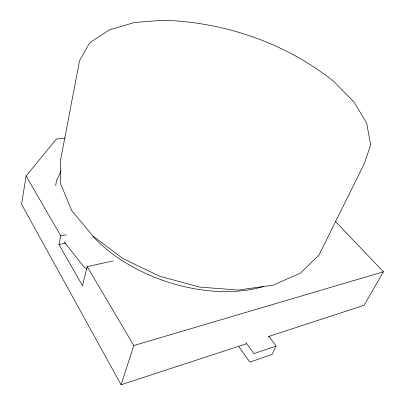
<?xml version="1.0" encoding="UTF-8"?>
<svg xmlns="http://www.w3.org/2000/svg" width="405" height="405" viewBox="0 0 405 405"><rect width="100%" height="100%" fill="white"/><g stroke="black" fill="none" stroke-linecap="round" stroke-linejoin="round"><path stroke-width="0.61" d="M65.271 138.105L56.467 139.006L26.082 175.947L21.576 204.247L121.095 384.75L246.199 343.835M55.688 185.642L56.452 180.832L61.079 170.875M113.132 260.977L87.171 266.571L82.509 285.743L58.968 244.498L60.765 235.796L26.082 175.947M121.095 384.75L133.792 345.551L87.171 266.571M268.677 336.109L276.164 346.072L271.968 354.496L249.844 362.161L238.93 346.761M335.32 221.312L383.424 271.775L364.085 305.279L268.454 336.555M276.164 346.072L253.9 353.631L246.027 342.691M133.792 345.551L383.424 271.775M58.968 244.498L65.61 243.223M60.765 235.796L66.359 234.763M86.807 269.082L83.876 266.809L64.192 241.901M263.65 286.451A123.788 74.56 18.6 0 1 92.836 236.277M60.623 159.853L60.603 183.754L71.685 210.544L92.998 236.095L122.928 258.572L159.641 276.215L199.452 287.059L238.201 290.066L273 285.176L300.343 273.183L319.024 254.993L364.161 163.944L370.504 145.547L370.524 144.155L366.91 124.456L365.928 121.87L354.097 102.136L333.983 81.623C285.753 42.97 224.213 21.956 162.623 20.25L134.323 22.543L109.866 29.702L90.922 41.917L88.943 43.998L79.527 60.796L60.623 159.853"/></g></svg>
